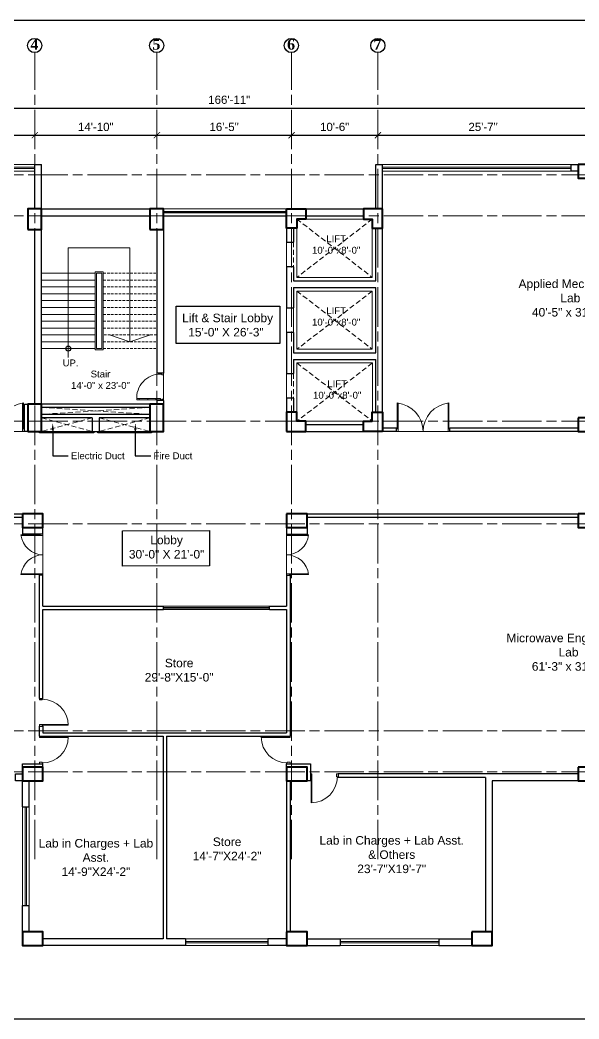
# Model space of a CAD drawing. Header units: inches. Extents: x -12 to 20935469, y -1604 to 24729220.
# Drawn here: x 20925449 to 20926265, y 24721123 to 24722582 of the extents above; entities that cross this region are included whole.
import ezdxf
from ezdxf import colors
from ezdxf.entities.mleader import LeaderData, LeaderLine
from ezdxf.math import Vec2, Vec3

# ---------------------------------------------------------------- set-up
doc = ezdxf.new("R2010")
doc.units = ezdxf.units.IN
doc.header["$LTSCALE"] = 0.03
doc.header["$MEASUREMENT"] = 0
doc.header["$PDMODE"] = 32
doc.header["$PDSIZE"] = 15
doc.linetypes.add('ACAD_ISO08W100', pattern=[36, 24, -3, 6, -3])
doc.linetypes.add('DASHED2', pattern=[0.375, 0.25, -0.125])
for name, color, linetype, lineweight in [('column', 1, 'Continuous', 40), ('Dim Line', 252, 'Continuous', 13), ('Door', 7, 'Continuous', 18), ('Dot', 253, 'Continuous', 0), ('Gas', 21, 'Continuous', 5), ('Grid Line', 252, 'Continuous', 18), ('Hatch', 253, 'Continuous', 15), ('Main Wall', 7, 'Continuous', 30), ('RAIL', 23, 'Continuous', 13), ('STAIR', 46, 'Continuous', 15), ('wind.', 150, 'Continuous', 20)]:
    doc.layers.add(name, color=color, linetype=linetype, lineweight=lineweight)
doc.layers.add('FUR', color=251, linetype='Continuous')
doc.layers.add('TEXT', color=7, linetype='Continuous')
doc.styles.add('2', font='swisscl.ttf')
doc.styles.add('RomanS', font='arial.ttf', dxfattribs={"height": 12})
doc.styles.get("Standard").update_dxf_attribs({"font": 'timesbd.ttf'})
doc.dimstyles.new('Aec_Arch_I', dxfattribs={"dimscale": 96, "dimtxt": 12, "dimasz": 0.09375, "dimexe": 0.125, "dimexo": 0.125, "dimgap": 0.0625, "dimtad": 1, "dimdec": 0, "dimzin": 3, "dimdsep": 46, "dimlunit": 4, "dimtxsty": 'RomanS', "dimblk1": 'ARCHTICK', "dimblk2": 'ARCHTICK', "dimsah": 1, "dimcen": 0.09375, "dimdle": 0.125, "dimadec": 0, "dimazin": 0, "dimtfac": 0.75, "dimtdec": 0, "dimtmove": 2, "dimatfit": 3, "dimldrblk": 'ARCHTICK', "dimfxl": 1, "dimfrac": 1, "dimtolj": 1, "dimtzin": 0, "dimarcsym": 0})

# ---------------------------------------------------------------- blocks, each defined once
blk = doc.blocks.new('Door_45')
at = {"layer": 'Door'}
for p, q in [((1.5, 5), (1.5, 44)), ((1.5, 40), (2.2, 40)), ((2.2, 40), (2.2, 39.5)), ((2.2, 39.5), (2.7, 39.5)), ((2.7, 39.5), (2.7, 40)), ((2.7, 40), (3.5, 40)), ((3.5, 44), (3.5, 5)), ((1.5, 25.8), (2.2, 25.8)), ((2.2, 25.8), (2.2, 25.3)), ((2.2, 25.3), (2.7, 25.3)), ((2.7, 25.8), (3.5, 25.8)), ((2.7, 25.3), (2.7, 25.8)), ((0, 0), (0, 5)), ((0, 5), (1.5, 5)), ((1.5, 12.6), (2.2, 12.6)), ((3.5, 5), (1.5, 5)), ((1.5, 5), (1.5, 3)), ((1.5, 3), (2.5, 3)), ((2.2, 12.6), (2.2, 13.1)), ((2.2, 13.1), (2.7, 13.1)), ((2.5, 3), (2.5, 0)), ((2.7, 13.1), (2.7, 12.6)), ((2.7, 12.6), (3.5, 12.6)), ((42.5, 3), (42.5, 0)), ((43.5, 3), (42.5, 3)), ((45, 5), (43.5, 5)), ((43.5, 5), (43.5, 3)), ((45, 0), (45, 5)), ((2.5, 0), (0, 0)), ((42.5, 0), (45, 0))]:
    blk.add_line(p, q, dxfattribs=at)
blk.add_arc((4.7, 5.3), 38.8, 359.6233, 94.6685, dxfattribs=at)
blk = doc.blocks.new('$D40')
at = {"layer": 'Door'}
for p, q in [((1, 4), (1, 42)), ((2, 0), (2, 42)), ((1, 5), (0, 5)), ((2, 0), (0, 0)), ((2, 4), (1, 4)), ((39, 4), (38, 4)), ((38, 4), (38, 0)), ((40, 0), (38, 0)), ((40, 5), (39, 5)), ((39, 5), (39, 4))]:
    blk.add_line(p, q, dxfattribs=at)
blk.add_arc((1, 4), 38, 0, 90, dxfattribs=at)
blk = doc.blocks.new('_ArchTick')
at = {"color": 0, "linetype": 'ByBlock', "lineweight": 35, "const_width": 0.15}
blk.add_lwpolyline([(-0.5, -0.5), (0.5, 0.5)], dxfattribs=at)
blk = doc.blocks.new('*D8')
at = {"layer": 'Defpoints', "color": 0, "transparency": 16777216}
for p in [(20831396.3, 24724578.2), (20831666.3, 24724578.2), (20831666.3, 24724578.2)]:
    blk.add_point(p, dxfattribs=at)
at = {"layer": 'Dim Line', "color": 0, "lineweight": -2, "transparency": 16777216}
blk.add_line((20831384.3, 24724578.2), (20831678.3, 24724578.2), dxfattribs=at)
at = {"layer": 'Dim Line', "color": 0, "lineweight": -2, "transparency": 16777216, "xscale": 9, "yscale": 9, "zscale": 9, "rotation": 180}
blk.add_blockref('_ArchTick', (20831396.3, 24724578.2), dxfattribs=at)
at = {"layer": 'Dim Line', "color": 0, "lineweight": -2, "transparency": 16777216, "xscale": 9, "yscale": 9, "zscale": 9}
blk.add_blockref('_ArchTick', (20831666.3, 24724578.2), dxfattribs=at)
at = {"layer": 'Dim Line', "color": 0, "transparency": 16777216, "insert": (20831531.3, 24724590.3), "char_height": 12, "attachment_point": 5, "style": 'RomanS'}
blk.add_mtext('\\A1;22\'-6"', dxfattribs=at)
blk = doc.blocks.new('*D9')
at = {"layer": 'Defpoints', "color": 0, "transparency": 16777216}
for p in [(20831666.3, 24724578.2), (20831844.3, 24724578.2), (20831844.3, 24724578.2)]:
    blk.add_point(p, dxfattribs=at)
at = {"layer": 'Dim Line', "color": 0, "lineweight": -2, "transparency": 16777216}
blk.add_line((20831654.3, 24724578.2), (20831856.3, 24724578.2), dxfattribs=at)
at = {"layer": 'Dim Line', "color": 0, "lineweight": -2, "transparency": 16777216, "xscale": 9, "yscale": 9, "zscale": 9, "rotation": 180}
blk.add_blockref('_ArchTick', (20831666.3, 24724578.2), dxfattribs=at)
at = {"layer": 'Dim Line', "color": 0, "lineweight": -2, "transparency": 16777216, "xscale": 9, "yscale": 9, "zscale": 9}
blk.add_blockref('_ArchTick', (20831844.3, 24724578.2), dxfattribs=at)
at = {"layer": 'Dim Line', "color": 0, "transparency": 16777216, "insert": (20831755.3, 24724590.3), "char_height": 12, "attachment_point": 5, "style": 'RomanS'}
blk.add_mtext('\\A1;14\'-10"', dxfattribs=at)
blk = doc.blocks.new('*D21')
at = {"layer": 'Defpoints', "color": 0, "transparency": 16777216}
for p in [(20831844.3, 24724578.2), (20832040.8, 24724578.2), (20832040.8, 24724578.2)]:
    blk.add_point(p, dxfattribs=at)
at = {"layer": 'Dim Line', "color": 0, "lineweight": -2, "transparency": 16777216}
for p, q in [((20831832.3, 24724578.2), (20832052.8, 24724578.2)), ((20831844.3, 24724566.2), (20831844.3, 24724566.2)), ((20832040.8, 24724566.2), (20832040.8, 24724566.2))]:
    blk.add_line(p, q, dxfattribs=at)
at = {"layer": 'Dim Line', "color": 0, "lineweight": -2, "transparency": 16777216, "xscale": 9, "yscale": 9, "zscale": 9, "rotation": 180}
blk.add_blockref('_ArchTick', (20831844.3, 24724578.2), dxfattribs=at)
at = {"layer": 'Dim Line', "color": 0, "lineweight": -2, "transparency": 16777216, "xscale": 9, "yscale": 9, "zscale": 9}
blk.add_blockref('_ArchTick', (20832040.8, 24724578.2), dxfattribs=at)
at = {"layer": 'Dim Line', "color": 0, "transparency": 16777216, "insert": (20831942.5, 24724590.3), "char_height": 12, "attachment_point": 5, "style": 'RomanS'}
blk.add_mtext('\\A1;16\'-5"', dxfattribs=at)
blk = doc.blocks.new('*D22')
at = {"layer": 'Defpoints', "color": 0, "transparency": 16777216}
for p in [(20832040.8, 24724578.2), (20832166.8, 24724578.2), (20832166.8, 24724578.2)]:
    blk.add_point(p, dxfattribs=at)
at = {"layer": 'Dim Line', "color": 0, "lineweight": -2, "transparency": 16777216}
for p, q in [((20832028.8, 24724578.2), (20832178.8, 24724578.2)), ((20832040.8, 24724566.2), (20832040.8, 24724566.2)), ((20832166.8, 24724566.2), (20832166.8, 24724566.2))]:
    blk.add_line(p, q, dxfattribs=at)
at = {"layer": 'Dim Line', "color": 0, "lineweight": -2, "transparency": 16777216, "xscale": 9, "yscale": 9, "zscale": 9, "rotation": 180}
blk.add_blockref('_ArchTick', (20832040.8, 24724578.2), dxfattribs=at)
at = {"layer": 'Dim Line', "color": 0, "lineweight": -2, "transparency": 16777216, "xscale": 9, "yscale": 9, "zscale": 9}
blk.add_blockref('_ArchTick', (20832166.8, 24724578.2), dxfattribs=at)
at = {"layer": 'Dim Line', "color": 0, "transparency": 16777216, "insert": (20832103.8, 24724590.3), "char_height": 12, "attachment_point": 5, "style": 'RomanS'}
blk.add_mtext('\\A1;10\'-6"', dxfattribs=at)
blk = doc.blocks.new('*D23')
at = {"layer": 'Defpoints', "color": 0, "transparency": 16777216}
for p in [(20832166.8, 24724578.2), (20832473.8, 24724578.2), (20832473.8, 24724578.2)]:
    blk.add_point(p, dxfattribs=at)
at = {"layer": 'Dim Line', "color": 0, "lineweight": -2, "transparency": 16777216}
for p, q in [((20832154.8, 24724578.2), (20832485.8, 24724578.2)), ((20832166.8, 24724566.2), (20832166.8, 24724566.2)), ((20832473.8, 24724566.2), (20832473.8, 24724566.2))]:
    blk.add_line(p, q, dxfattribs=at)
at = {"layer": 'Dim Line', "color": 0, "lineweight": -2, "transparency": 16777216, "xscale": 9, "yscale": 9, "zscale": 9, "rotation": 180}
blk.add_blockref('_ArchTick', (20832166.8, 24724578.2), dxfattribs=at)
at = {"layer": 'Dim Line', "color": 0, "lineweight": -2, "transparency": 16777216, "xscale": 9, "yscale": 9, "zscale": 9}
blk.add_blockref('_ArchTick', (20832473.8, 24724578.2), dxfattribs=at)
at = {"layer": 'Dim Line', "color": 0, "transparency": 16777216, "insert": (20832320.3, 24724590.3), "char_height": 12, "attachment_point": 5, "style": 'RomanS'}
blk.add_mtext('\\A1;25\'-7"', dxfattribs=at)
blk = doc.blocks.new('*D13')
at = {"layer": 'Defpoints', "color": 0, "transparency": 16777216}
for p in [(20830948.3, 24724610.7), (20832951.8, 24724617.8), (20832951.8, 24724610.7)]:
    blk.add_point(p, dxfattribs=at)
at = {"layer": 'Dim Line', "color": 0, "lineweight": -2, "transparency": 16777216}
for p, q in [((20830948.3, 24724622.7), (20830948.3, 24724629.8)), ((20832951.8, 24724622.7), (20832951.8, 24724629.8)), ((20830936.3, 24724617.8), (20832963.8, 24724617.8))]:
    blk.add_line(p, q, dxfattribs=at)
at = {"layer": 'Dim Line', "color": 0, "lineweight": -2, "transparency": 16777216, "xscale": 9, "yscale": 9, "zscale": 9, "rotation": 180}
blk.add_blockref('_ArchTick', (20830948.3, 24724617.8), dxfattribs=at)
at = {"layer": 'Dim Line', "color": 0, "lineweight": -2, "transparency": 16777216, "xscale": 9, "yscale": 9, "zscale": 9}
blk.add_blockref('_ArchTick', (20832951.8, 24724617.8), dxfattribs=at)
at = {"layer": 'Dim Line', "color": 0, "transparency": 16777216, "insert": (20831950, 24724629.9), "char_height": 12, "attachment_point": 5, "style": 'RomanS'}
blk.add_mtext('\\A1;166\'-11"', dxfattribs=at)
blk = doc.blocks.new('A$C36295410')
at = {"layer": 'Door'}
for p, q in [((1, 4), (1, 32)), ((2, 0), (2, 32)), ((58, 0), (58, 32)), ((59, 4), (59, 32)), ((1, 5), (0, 5)), ((2, 4), (1, 4)), ((58, 4), (59, 4)), ((59, 5), (60, 5)), ((2, 0), (0, 0)), ((58, 0), (60, 0))]:
    blk.add_line(p, q, dxfattribs=at)
for centre, start, end in [((-2.5, -0.3), 0.5906, 83.7783), ((62.5, -0.3), 96.2217, 179.4094)]:
    blk.add_arc(centre, 32.5, start, end, dxfattribs=at)
blk = doc.blocks.new('fff')
at = {"layer": 'Grid Line', "color": 252, "linetype": 'ACAD_ISO08W100', "lineweight": 9, "ltscale": 80, "true_color": 0x939598}
for p, q in [((20831666.3, 24723521.1), (20831666.3, 24724698.8)), ((20831844.3, 24723521.1), (20831844.3, 24724698.8)), ((20832040.8, 24723521.1), (20832040.8, 24724698.8)), ((20832166.8, 24723521.1), (20832166.8, 24724698.8)), ((20833096.9, 24724520.6), (20830726.1, 24724520.6)), ((20833096.9, 24724460.6), (20830726.1, 24724460.6)), ((20833096.9, 24724160.7), (20830726.1, 24724160.7)), ((20833096.9, 24724010.7), (20830726.1, 24724010.7)), ((20833096.9, 24723708.7), (20830726.1, 24723708.7)), ((20833096.9, 24723648.8), (20830726.1, 24723648.8))]:
    blk.add_line(p, q, dxfattribs=at)
at = {"layer": 'Dim Line'}
for base, p1, p2, picture, middle in [((20832951.7523, 24724617.8128), (20830948.3088, 24724610.7482), (20832951.7523, 24724610.7482), '*D13', (20831950.0306, 24724629.9397)), ((20831666.3, 24724578.2), (20831396.3, 24724578.2), (20831666.3, 24724578.2), '*D8', (20831531.3, 24724590.3)), ((20831844.3, 24724578.2), (20831666.3, 24724578.2), (20831844.3, 24724578.2), '*D9', (20831755.3, 24724590.3)), ((20832040.7792, 24724578.1666), (20831844.25, 24724578.1666), (20832040.7792, 24724578.1666), '*D21', (20831942.5146, 24724590.2934)), ((20832166.8, 24724578.2), (20832040.8, 24724578.2), (20832166.8, 24724578.2), '*D22', (20832103.8, 24724590.3)), ((20832473.8, 24724578.2), (20832166.8, 24724578.2), (20832473.8, 24724578.2), '*D23', (20832320.3, 24724590.3))]:
    dim = blk.add_linear_dim(base=base, p1=p1, p2=p2, dimstyle='Aec_Arch_I', dxfattribs=at)
    dim.commit()
    dim.dimension.update_dxf_attribs({"geometry": picture, "text_midpoint": middle})

msp = doc.modelspace()

# ---------------------------------------------------------------- linework, layer by layer
msp.add_line((20925658.5, 24722296), (20925838, 24722296))
for points in [[(20925676.7, 24722164.1), (20925828.3, 24722164.1), (20925828.3, 24722109.5), (20925676.7, 24722109.5)], [(20925477.5, 24721981), (20925556.8, 24721981), (20925556.8, 24721979), (20925477.5, 24721979)], [(20925562.5, 24721981), (20925640.8, 24721981), (20925640.8, 24721979), (20925562.5, 24721979)], [(20925598.4, 24721836), (20925725.6, 24721836.4), (20925725.6, 24721784.9), (20925598.4, 24721784.5)]]:
    msp.add_lwpolyline(points, close=True)
msp.add_circle((20925519.5, 24722102), 3.61)
at = {"layer": 'column', "lineweight": 40, "ltscale": 20}
for points in [[(20926263.1, 24722370.9), (20926263.1, 24722350.9), (20926293.1, 24722350.9), (20926293.1, 24722370.9)], [(20925460.5, 24722276), (20925480.5, 24722276), (20925480.5, 24722306), (20925460.5, 24722306)], [(20925638.5, 24722276), (20925658.5, 24722276), (20925658.5, 24722306), (20925638.5, 24722306)], [(20925460.5, 24721981), (20925480.5, 24721981), (20925480.5, 24722021), (20925460.5, 24722021)], [(20925638.5, 24721981), (20925658.5, 24721981), (20925658.5, 24722021), (20925638.5, 24722021)], [(20926263.1, 24722001), (20926263.1, 24721981), (20926293.1, 24721981), (20926293.1, 24722001)], [(20925452.5, 24721861), (20925452.5, 24721841), (20925482.5, 24721841), (20925482.5, 24721861)], [(20925838, 24721861), (20925838, 24721841), (20925868, 24721841), (20925868, 24721861)], [(20926263.1, 24721861), (20926263.1, 24721841), (20926293.1, 24721841), (20926293.1, 24721861)], [(20925452.5, 24721491), (20925452.5, 24721471), (20925482.5, 24721471), (20925482.5, 24721491)], [(20925838, 24721491), (20925838, 24721471), (20925868, 24721471), (20925868, 24721491)], [(20926263.1, 24721491), (20926263.1, 24721471), (20926293.1, 24721471), (20926293.1, 24721491)], [(20925452.5, 24721250.5), (20925452.5, 24721230.5), (20925482.5, 24721230.5), (20925482.5, 24721250.5)], [(20925838, 24721250.5), (20925838, 24721230.5), (20925868, 24721230.5), (20925868, 24721250.5)], [(20926108, 24721250.5), (20926108, 24721230.5), (20926138, 24721230.5), (20926138, 24721250.5)]]:
    msp.add_lwpolyline(points, close=True, dxfattribs=at)
for points in [[(20925838, 24722306), (20925866, 24722306), (20925866, 24722291), (20925853, 24722291), (20925853, 24722278), (20925838, 24722278), (20925838, 24722306)], [(20925978, 24722306), (20925950, 24722306), (20925950, 24722291), (20925963, 24722291), (20925963, 24722278), (20925978, 24722278), (20925978, 24722306)], [(20925838, 24721981), (20925866, 24721981), (20925866, 24721996), (20925853, 24721996), (20925853, 24722009), (20925838, 24722009), (20925838, 24721981)], [(20925978, 24721981), (20925950, 24721981), (20925950, 24721996), (20925963, 24721996), (20925963, 24722009), (20925978, 24722009), (20925978, 24721981)]]:
    msp.add_lwpolyline(points, dxfattribs=at)
at = {"layer": 'Defpoints'}
msp.add_lwpolyline([(20924498, 24722581.7), (20926936.9, 24722581.7), (20926936.9, 24721123.2), (20924498, 24721123.2)], close=True, dxfattribs=at)
at = {"layer": 'Door'}
for p, q in [((20925452.9, 24721981), (20925452.9, 24722022.6)), ((20925454.2, 24721984.7), (20925454.2, 24722022.6)), ((20925999.4, 24721984.7), (20925999.4, 24722022.6)), ((20926000.7, 24721981), (20926000.7, 24722022.6)), ((20926073.5, 24721981), (20926073.5, 24722022.6)), ((20926074.8, 24721984.7), (20926074.8, 24722022.6)), ((20925454.2, 24721986), (20925455.5, 24721986)), ((20925999.4, 24721986), (20925998.1, 24721986)), ((20926074.8, 24721986), (20926076.1, 24721986)), ((20925452.9, 24721984.7), (20925454.2, 24721984.7)), ((20925452.9, 24721981), (20925455.5, 24721981)), ((20926000.7, 24721981), (20925998.1, 24721981)), ((20926000.7, 24721984.7), (20925999.4, 24721984.7)), ((20926073.5, 24721984.7), (20926074.8, 24721984.7)), ((20926073.5, 24721981), (20926076.1, 24721981))]:
    msp.add_line(p, q, dxfattribs=at)
for centre, start, end in [((20925458.8, 24721980.6), 96.2217, 179.4094), ((20925994.8, 24721980.6), 0.5906, 83.7783), ((20926079.3, 24721980.6), 96.2217, 179.4094)]:
    msp.add_arc(centre, 42.3, start, end, dxfattribs=at)
at = {"layer": 'Dot', "linetype": 'DASHED2', "lineweight": 0, "ltscale": 1000}
for p, q in [((20925853, 24722291), (20925963, 24722206)), ((20925963, 24722291), (20925853, 24722206)), ((20925848, 24722257.5), (20925848, 24722221.5)), ((20925853, 24722186), (20925963, 24722101)), ((20925963, 24722186), (20925853, 24722101)), ((20925838, 24722161.5), (20925838, 24722125.5)), ((20925853, 24722081), (20925963.1, 24721995.9)), ((20925963.1, 24722081), (20925853.1, 24721995.9)), ((20925838, 24722065.5), (20925838, 24722029.5)), ((20925848, 24722065.5), (20925848, 24722029.5)), ((20925480.5, 24722016), (20925638.5, 24722006)), ((20925638.5, 24722016), (20925480.5, 24722006)), ((20925554.5, 24722001), (20925480.5, 24721981)), ((20925480.5, 24722001), (20925554.5, 24721981)), ((20925564.5, 24722001), (20925638.5, 24721981)), ((20925638.5, 24722001), (20925564.5, 24721981))]:
    msp.add_line(p, q, dxfattribs=at)
at = {"layer": 'Gas', "color": 0, "lineweight": 5}
for points in [[(20925853, 24722206), (20925963, 24722206), (20925963, 24722291), (20925853, 24722291)], [(20925570.5, 24722100), (20925558.5, 24722100), (20925558.5, 24722214), (20925570.5, 24722214)], [(20925568.5, 24722102), (20925560.5, 24722102), (20925560.5, 24722212), (20925568.5, 24722212)], [(20925853, 24722101), (20925963, 24722101), (20925963, 24722186), (20925853, 24722186)], [(20925853.1, 24721995.9), (20925963.1, 24721995.9), (20925963.1, 24722081), (20925853, 24722081)]]:
    msp.add_lwpolyline(points, close=True, dxfattribs=at)
at = {"layer": 'Hatch', "lineweight": 0}
msp.add_line((20925838, 24722257.5), (20925838, 24722221.5), dxfattribs=at)
at = {"layer": 'Main Wall'}
for p, q in [((20925470.5, 24722370.9), (20925480.5, 24722370.9)), ((20925470.5, 24722306), (20925470.5, 24722370.9)), ((20925480.5, 24722306), (20925480.5, 24722370.9)), ((20925968, 24722370.9), (20925978, 24722370.9)), ((20925968, 24722306), (20925968, 24722370.9)), ((20925978, 24722306), (20925978, 24722370.9)), ((20925480.5, 24722306), (20925638.5, 24722306)), ((20925480.5, 24722295.9), (20925480.5, 24722296)), ((20925480.5, 24722296), (20925638.5, 24722296)), ((20925866, 24722306), (20925968, 24722306)), ((20925866, 24722296), (20925950, 24722296)), ((20925480.5, 24722021), (20925480.5, 24722280)), ((20925978, 24722009), (20925978, 24722278)), ((20925470.5, 24722021), (20925470.5, 24722276)), ((20925648.5, 24722276), (20925648.5, 24722066)), ((20925658.5, 24722276), (20925658.5, 24722066)), ((20925848, 24722201), (20925968, 24722201)), ((20925848, 24722191), (20925968, 24722191)), ((20925848, 24722096), (20925968, 24722096)), ((20925848, 24722086), (20925968, 24722086)), ((20925658.5, 24722066), (20925648.5, 24722066)), ((20925638.5, 24722021), (20925480.5, 24722021)), ((20925638.5, 24722016), (20925480.5, 24722016)), ((20925648.5, 24722026), (20925648.5, 24722021)), ((20925658.5, 24722026), (20925648.5, 24722026)), ((20925658.5, 24722026), (20925658.5, 24722021)), ((20925638.5, 24722006), (20925480.5, 24722006)), ((20925554.5, 24722001), (20925480.5, 24722001)), ((20925554.5, 24722001), (20925554.5, 24721981)), ((20925638.5, 24722001), (20925564.5, 24722001)), ((20925564.5, 24722001), (20925564.5, 24721981)), ((20925998.1, 24721986), (20925978, 24721986)), ((20925998.1, 24721981), (20925998.1, 24721986)), ((20926263.1, 24721986), (20926076.1, 24721986)), ((20926076.1, 24721981), (20926076.1, 24721986)), ((20925554.5, 24721981), (20925564.5, 24721981)), ((20925866, 24721981), (20925950, 24721981)), ((20925998.1, 24721981), (20925978, 24721981)), ((20926263.1, 24721981), (20926076.1, 24721981)), ((20925868, 24721861), (20926263.1, 24721861)), ((20925868, 24721856), (20926263.1, 24721856)), ((20925452.5, 24721841), (20925452.5, 24721831)), ((20925482.5, 24721831), (20925482.5, 24721841)), ((20925838, 24721841), (20925838, 24721831)), ((20925868, 24721841), (20925868, 24721831)), ((20925482.5, 24721831), (20925452.5, 24721831)), ((20925838, 24721831), (20925868, 24721831)), ((20925477.5, 24721591), (20925477.5, 24721771)), ((20925482.5, 24721771), (20925477.5, 24721771)), ((20925482.5, 24721726), (20925482.5, 24721771)), ((20925838, 24721771), (20925838, 24721726)), ((20925838, 24721771), (20925843, 24721771)), ((20925843, 24721771), (20925843, 24721536)), ((20925482.5, 24721726), (20925658.5, 24721726)), ((20925658.5, 24721721), (20925658.5, 24721726)), ((20925813.2, 24721726), (20925838, 24721726)), ((20925813.2, 24721721), (20925813.2, 24721726)), ((20925482.5, 24721591), (20925482.5, 24721721)), ((20925482.5, 24721721), (20925658.5, 24721721)), ((20925813.2, 24721721), (20925838, 24721721)), ((20925838, 24721721), (20925838, 24721541)), ((20925477.5, 24721591), (20925482.5, 24721591)), ((20925477.5, 24721541), (20925477.5, 24721551)), ((20925477.5, 24721551), (20925482.5, 24721551)), ((20925482.5, 24721551), (20925482.5, 24721541)), ((20925477.5, 24721536), (20925477.5, 24721541)), ((20925477.5, 24721536), (20925657.8, 24721536)), ((20925482.5, 24721541), (20925838, 24721541)), ((20925657.8, 24721536), (20925657.8, 24721240.5)), ((20925662.8, 24721536), (20925843, 24721536)), ((20925662.8, 24721536), (20925662.8, 24721240.5)), ((20925452.5, 24721491), (20925452.5, 24721496)), ((20925452.5, 24721496), (20925482.5, 24721496)), ((20925482.5, 24721491), (20925482.5, 24721496)), ((20925838, 24721491), (20925838, 24721496)), ((20925838, 24721496), (20925873, 24721496)), ((20925873, 24721496), (20925873, 24721471)), ((20926263.1, 24721481), (20925913, 24721481)), ((20925913, 24721481), (20925913, 24721476)), ((20926128, 24721476), (20925913, 24721476)), ((20926128, 24721476), (20926128, 24721250.5)), ((20925452.5, 24721432.8), (20925452.5, 24721471)), ((20925462.5, 24721432.8), (20925462.5, 24721471)), ((20925838, 24721471), (20925838, 24721250.5)), ((20925843, 24721471), (20925843, 24721250.5)), ((20925873, 24721471), (20925868, 24721471)), ((20926263.1, 24721471), (20926138, 24721471)), ((20926138, 24721471), (20926138, 24721250.5)), ((20925452.5, 24721432.8), (20925462.5, 24721432.8)), ((20925452.5, 24721250.5), (20925452.5, 24721288.8)), ((20925452.5, 24721288.8), (20925462.5, 24721288.8)), ((20925462.5, 24721250.5), (20925462.5, 24721288.8)), ((20925657.8, 24721240.5), (20925482.5, 24721240.5)), ((20925690.4, 24721230.5), (20925482.5, 24721230.5)), ((20925690.4, 24721240.5), (20925662.8, 24721240.5)), ((20925690.4, 24721240.5), (20925690.4, 24721230.5)), ((20925838, 24721240.5), (20925810.4, 24721240.5)), ((20925810.4, 24721240.5), (20925810.4, 24721230.5)), ((20925838, 24721230.5), (20925810.4, 24721230.5)), ((20925848, 24721230.5), (20925916, 24721230.5)), ((20925868, 24721240.5), (20925916, 24721240.5)), ((20925916, 24721240.5), (20925916, 24721230.5)), ((20926060, 24721240.5), (20926108, 24721240.5)), ((20926060, 24721240.5), (20926060, 24721230.5)), ((20926060, 24721230.5), (20926108, 24721230.5))]:
    msp.add_line(p, q, dxfattribs=at)
at = {"layer": 'Main Wall', "lineweight": 13}
msp.add_line((20925848, 24722161.5), (20925848, 24722125.5), dxfattribs=at)
at = {"layer": 'Main Wall', "lineweight": 30}
msp.add_lwpolyline([(20926253, 24722370.9), (20926263.1, 24722370.9), (20926263.1, 24722360.9), (20926253, 24722360.9)], close=True, dxfattribs=at)
at = {"layer": 'Main Wall'}
for points in [[(20925838, 24722278), (20925838, 24722257.5), (20925848, 24722257.5)], [(20925848, 24722278), (20925848, 24722257.5)], [(20925968, 24722201), (20925968, 24722278)], [(20925848, 24722221.5), (20925838, 24722221.5), (20925838, 24722161.5), (20925848, 24722161.5)], [(20925848, 24722221.5), (20925848, 24722201)], [(20925848, 24722191), (20925848, 24722161.5)], [(20925968, 24722096), (20925968, 24722191)], [(20925848, 24722125.5), (20925838, 24722125.5), (20925838, 24722065.5), (20925848, 24722065.5)], [(20925848, 24722125.5), (20925848, 24722096)], [(20925848, 24722086), (20925848, 24722065.5)], [(20925968, 24722009), (20925968, 24722086)], [(20925848, 24722029.5), (20925838, 24722029.5), (20925838, 24722009), (20925838, 24722009)], [(20925848, 24722029.5), (20925848, 24722009)], [(20925866, 24721991), (20925950, 24721991)], [(20925215.5, 24721861), (20925452.5, 24721861)], [(20925215.5, 24721856), (20925452.5, 24721856)]]:
    msp.add_lwpolyline(points, dxfattribs=at)
for points in [[(20925455.5, 24722021), (20925460.5, 24722021), (20925460.5, 24721981), (20925455.5, 24721981)], [(20925442.5, 24721481), (20925452.5, 24721481), (20925452.5, 24721471), (20925442.5, 24721471)]]:
    msp.add_lwpolyline(points, close=True, dxfattribs=at)
at = {"layer": 'RAIL', "lineweight": 9}
for p, q in [((20925519.5, 24722088.9), (20925519.5, 24722249)), ((20925519.5, 24722249), (20925609.5, 24722249)), ((20925609.5, 24722249), (20925609.5, 24722112)), ((20925579.5, 24722122), (20925609.5, 24722112)), ((20925609.5, 24722112), (20925639.5, 24722122))]:
    msp.add_line(p, q, dxfattribs=at)
at = {"layer": 'STAIR', "color": 32, "lineweight": 5}
for p, q in [((20925480.5, 24722212), (20925558.5, 24722212)), ((20925480.5, 24722202), (20925558.5, 24722202)), ((20925480.5, 24722192), (20925558.5, 24722192)), ((20925480.5, 24722182), (20925558.5, 24722182)), ((20925480.5, 24722172), (20925558.5, 24722172)), ((20925480.5, 24722162), (20925558.5, 24722162)), ((20925480.5, 24722152), (20925558.5, 24722152)), ((20925480.5, 24722142), (20925558.5, 24722142)), ((20925480.5, 24722132), (20925558.5, 24722132)), ((20925480.5, 24722122), (20925558.5, 24722122)), ((20925480.5, 24722112), (20925558.5, 24722112)), ((20925480.5, 24722102), (20925558.5, 24722102))]:
    msp.add_line(p, q, dxfattribs=at)
at = {"layer": 'STAIR', "color": 32, "linetype": 'DASHED2', "lineweight": 5, "ltscale": 500}
for p, q in [((20925570.5, 24722212), (20925648.5, 24722212)), ((20925570.5, 24722202), (20925648.5, 24722202)), ((20925570.5, 24722192), (20925648.5, 24722192)), ((20925570.5, 24722182), (20925648.5, 24722182)), ((20925570.5, 24722172), (20925648.5, 24722172)), ((20925570.5, 24722162), (20925648.5, 24722162)), ((20925570.5, 24722152), (20925648.5, 24722152)), ((20925570.5, 24722142), (20925648.5, 24722142)), ((20925570.5, 24722132), (20925648.5, 24722132)), ((20925648.5, 24722122), (20925570.5, 24722122)), ((20925588.5, 24722122), (20925648.5, 24722122)), ((20925570.5, 24722112), (20925648.5, 24722112)), ((20925570.5, 24722102), (20925648.5, 24722102))]:
    msp.add_line(p, q, dxfattribs=at)
at = {"layer": 'TEXT'}
for centre in [(20925470.5, 24722544.5), (20925648.5, 24722544.5), (20925845, 24722544.5), (20925971.1, 24722544.5)]:
    msp.add_circle(centre, 10.4, dxfattribs=at)
at = {"layer": 'wind.', "lineweight": 5}
for p, q in [((20925225.6, 24722370.9), (20925470.5, 24722370.9)), ((20925225.6, 24722366.9), (20925470.5, 24722366.9)), ((20925225.6, 24722364.9), (20925470.5, 24722364.9)), ((20925978, 24722370.9), (20926253, 24722370.9)), ((20925978, 24722366.9), (20926253, 24722366.9)), ((20925978, 24722364.9), (20926253, 24722364.9)), ((20925225.6, 24722360.9), (20925470.5, 24722360.9)), ((20925978, 24722360.9), (20926253, 24722360.9)), ((20925658.5, 24722306), (20925838, 24722306)), ((20925658.5, 24722302), (20925838, 24722302)), ((20925658.5, 24722301), (20925838, 24722301)), ((20925658.5, 24722300), (20925838, 24722300)), ((20925658.5, 24721726), (20925813.2, 24721726)), ((20925658.5, 24721724), (20925813.2, 24721724)), ((20925658.5, 24721723), (20925813.2, 24721723)), ((20925658.5, 24721721), (20925813.2, 24721721)), ((20925452.5, 24721288.8), (20925452.5, 24721432.8)), ((20925456.5, 24721288.8), (20925456.5, 24721432.8)), ((20925458.5, 24721288.8), (20925458.5, 24721432.8)), ((20925462.5, 24721432.8), (20925462.5, 24721288.8)), ((20925810.4, 24721240.5), (20925690.4, 24721240.5)), ((20925810.4, 24721236.5), (20925690.4, 24721236.5)), ((20925810.4, 24721234.5), (20925690.4, 24721234.5)), ((20925810.4, 24721230.5), (20925690.4, 24721230.5)), ((20925916, 24721240.5), (20926060, 24721240.5)), ((20925916, 24721236.5), (20926060, 24721236.5)), ((20925916, 24721234.5), (20926060, 24721234.5)), ((20925916, 24721230.5), (20926060, 24721230.5))]:
    msp.add_line(p, q, dxfattribs=at)
at = {"layer": 'wind.'}
for p, q in [((20925452.5, 24721477), (20925452.5, 24721477)), ((20925452.5, 24721475), (20925452.5, 24721475))]:
    msp.add_line(p, q, dxfattribs=at)
at = {"layer": 'wind.', "lineweight": 5}
msp.add_lwpolyline([(20924836.5, 24721981.2), (20925658.5, 24721981), (20925658.5, 24722296), (20925838, 24722296), (20925838, 24721981), (20926672, 24721981), (20926672, 24721861), (20925838, 24721861), (20925838, 24721726), (20925482.5, 24721726), (20925482.5, 24721861), (20924836.5, 24721861), (20924836.6, 24721981.2)], dxfattribs=at)

# ---------------------------------------------------------------- block references
msp.add_blockref('fff', (93804.3, -2164.7))
at = {"layer": 'Door', "color": 250, "ltscale": 20, "xscale": 0.8888888888759539, "yscale": 0.8888888888759539, "zscale": 0.8888888888759539, "rotation": 90.00000000000001}
msp.add_blockref('Door_45', (20925658.5, 24722026), dxfattribs=at)
at = {"layer": 'Door', "xscale": -1}
for p, rotation in [((20925477.5, 24721551), 270), ((20925843, 24721536), 90), ((20925873, 24721481), 180)]:
    msp.add_blockref('$D40', p, dxfattribs=dict(at, rotation=rotation))
at = {"layer": 'Door', "rotation": 270}
msp.add_blockref('$D40', (20925477.5, 24721536), dxfattribs=at)
at = {"layer": 'FUR', "rotation": 90.00000000000001}
msp.add_blockref('A$C36295410', (20925482.5, 24721771), dxfattribs=at)
at = {"layer": 'FUR', "xscale": -1, "rotation": 270}
msp.add_blockref('A$C36295410', (20925838, 24721771), dxfattribs=at)

# ---------------------------------------------------------------- texts
at = {"layer": 'TEXT', "char_height": 15.44, "width": 227.458, "attachment_point": 8, "rotation": 0}
for s, insert in [('\\A1;4', (20925470, 24722538.2)), ('\\A1;5', (20925648, 24722538.2)), ('\\A1;6', (20925844.5, 24722538.2)), ('\\A1;7', (20925970.5, 24722538.2))]:
    msp.add_mtext(s, dxfattribs=dict(at, insert=insert))
at = {"layer": 'TEXT', "color": 250, "lineweight": 30, "ltscale": 20, "char_height": 10, "attachment_point": 1, "style": '2'}
for width, insert in [(748.022, (20925536.3, 24722267.3)), (748.022, (20925536.3, 24722162.3)), (72.173, (20925875.7, 24722055.6))]:
    msp.add_mtext_dynamic_manual_height_columns('\\pxqc;{\\fArial|b0|i0|c0|p34;\\C256;LIFT\\P10\'-0"x8\'-0"}', width=width, gutter_width=0.5, heights=[0], dxfattribs=dict(at, insert=insert))
at = {"layer": 'TEXT', "color": 30, "lineweight": 5, "ltscale": 20, "attachment_point": 2, "style": '2'}
for s, width, gutter_width, insert, char_height in [('\\pxsm1;{\\fArial|b0|i0|c0|p34;\\C0;Applied Mechanics\\P Lab \\P40\'-5" x 31\'-3" }', 276.855, 0.75, (20926249.5, 24722202.9), 12.476), ('\\pxsm1,qc;{\\fArial|b0|i0|c0|p34;\\C0; Lift & Stair Lobby\\P15\'-0" X 26\'-3" }', 146.388, 0.75, (20925749.5, 24722153), 12.476), ('{\\fArial|b0|i0|c0|p34;\\C0;UP.}', 104.76, 0.5, (20925522.9, 24722086.1), 10), ('\\pxsm1;{\\fArial|b0|i0|c0|p34;\\C0;Stair\\P14\'-0" x 23\'-0"  }', 114.807, 0.282, (20925566.5, 24722069.9), 10), ('\\pxsm1,qc;{\\fArial|b0|i0|c0|p34;\\C0;Lobby\\P30\'-0" X 21\'-0" }', 146.388, 0.75, (20925662.9, 24721828.8), 12.476), ('{\\fArial|b0|i0|c0|p34;\\C0;Microwave Engineering \\PLab\\P\\pxsm1;61\'-3" x 31\'-3" }', 259.551, 0.75, (20926249.3, 24721685.8), 12.476), ('{\\fArial|b0|i0|c0|p34;\\C0;Store\\P29\'-8"X15\'-0"}', 104.76, 0.5, (20925681.2, 24721649.2), 12.476), ('{\\fArial|b0|i0|c0|p34;\\C0;Store\\P14\'-7"X24\'-2"}', 104.76, 0.5, (20925751.2, 24721388.2), 12.476), ('{\\fArial|b0|i0|c0|p34;\\C0;Lab in Charges + Lab Asst.\\P& Others \\P23\'-7"X19\'-7"}', 267.846, 0.5, (20925991.3, 24721390.3), 12.476), ('{\\fArial|b0|i0|c0|p34;\\C0;Lab in Charges + Lab Asst. \\P14\'-9"X24\'-2"}', 169.717, 0.5, (20925559.8, 24721386.1), 12.476)]:
    msp.add_mtext_dynamic_manual_height_columns(s, width=width, gutter_width=gutter_width, heights=[0], dxfattribs=dict(at, insert=insert, char_height=char_height))

# ---------------------------------------------------------------- leaders
at = {"layer": 'TEXT', "lineweight": 5, "ltscale": 20}
ml = msp.add_multileader_mtext('Standard', dxfattribs=at)
ml.set_content('{\\fArial|b0|i0|c0|p34; Electric Duct}', color=256)
ml.set_leader_properties()
ml.build(insert=Vec2(0, 0))
ml.multileader.update_dxf_attribs({"text_right_attachment_type": 6, "dogleg_length": 0.36, "arrow_head_size": 10})
ctx = ml.context
ctx.base_point, ctx.char_height, ctx.arrow_head_size, ctx.landing_gap_size, ctx.plane_origin = Vec3(20925519.3, 24721945.4), 10, 10, 0.09, Vec3(20925496.8, 24721993.3)
ctx.right_attachment = 6
notes = []
notes.append((ctx, [(0, (1, 1, 0), (20925496.8, 24721945.4), (1, 0), 22.5, [(0, [(20925496.8, 24721993.3)], 0, [])])]))
ctx.mtext.insert, ctx.mtext.width, ctx.mtext.defined_height, ctx.mtext.flow_direction = Vec3(20925519.4, 24721950.5), 232.704, 29.8, 5
ml = msp.add_multileader_mtext('Standard', dxfattribs=at)
ml.set_content('{\\fArial|b0|i0|c0|p34; Fire Duct}', color=256)
ml.set_leader_properties()
ml.build(insert=Vec2(0, 0))
ml.multileader.update_dxf_attribs({"text_right_attachment_type": 6, "dogleg_length": 0.36, "arrow_head_size": 10})
ctx = ml.context
ctx.base_point, ctx.char_height, ctx.arrow_head_size, ctx.landing_gap_size, ctx.plane_origin = Vec3(20925639.8, 24721945.4), 10, 10, 0.09, Vec3(20925617.3, 24721993.3)
ctx.right_attachment = 6
notes.append((ctx, [(0, (1, 1, 0), (20925617.3, 24721945.4), (1, 0), 22.5, [(0, [(20925617.3, 24721993.3)], 0, [])])]))
ctx.mtext.insert, ctx.mtext.width, ctx.mtext.defined_height, ctx.mtext.flow_direction = Vec3(20925639.9, 24721950.5), 232.704, 29.8, 5
for ctx, leaders in notes:
    for number, flags, end, landing, length, lines in leaders:
        leader = LeaderData()
        leader.index, (leader.has_last_leader_line, leader.has_dogleg_vector, leader.attachment_direction) = number, flags
        leader.last_leader_point, leader.dogleg_vector, leader.dogleg_length = Vec3(end), Vec3(landing), length
        for number, points, colour, breaks in lines:
            line = LeaderLine()
            line.index, line.vertices, line.color, line.breaks = number, Vec3.list(points), colors.encode_raw_color(colour), breaks
            leader.lines.append(line)
        ctx.leaders.append(leader)

doc.saveas('drawing.dxf')
